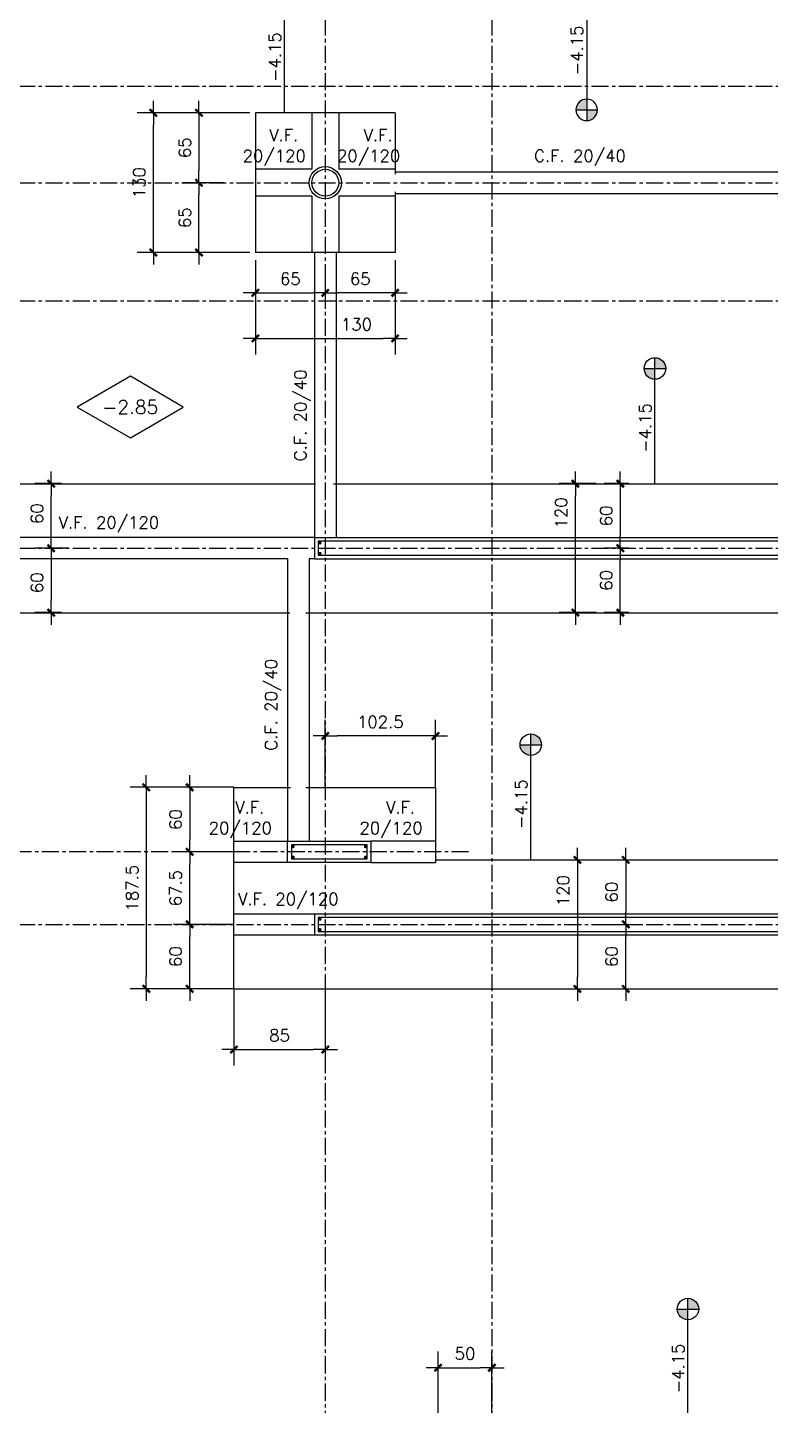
# Model space of a CAD drawing. Header units: millimetres. Extents: x -656655 to -651355, y 91699 to 96737.
# Drawn here: x -655942 to -655251, y 93650 to 94932 of the extents above; entities that cross this region are included whole.
import ezdxf
from ezdxf.enums import TextEntityAlignment as Align

# ---------------------------------------------------------------- set-up
doc = ezdxf.new("R2010")
doc.units = ezdxf.units.MM
doc.header["$LTSCALE"] = 0.5
doc.linetypes.add('CENTER', pattern=[50.8, 31.75, -6.35, 6.35, -6.35])
for name, color, linetype in [('COTAS', 2, 'Continuous'), ('EJES', 1, 'CENTER'), ('FUNDACIONES', 6, 'Continuous'), ('MALLA', 1, 'Continuous'), ('MUROS', 5, 'Continuous'), ('NIVELES', 3, 'Continuous'), ('TEXTOS1', 9, 'Continuous'), ('VIGAS', 3, 'Continuous')]:
    doc.layers.add(name, color=color, linetype=linetype)
doc.styles.add('ROMANS', font='romans')
doc.dimstyles.new('ING-50', dxfattribs={"dimscale": 5, "dimtxt": 2.25, "dimasz": 2.25, "dimexe": 3, "dimexo": 0, "dimgap": 1.5, "dimtad": 1, "dimdec": 1, "dimzin": 12, "dimdsep": 46, "dimtxsty": 'ROMANS', "dimblk1": 'TICK1', "dimblk2": 'TICK1', "dimsah": 1, "dimcen": 0.09, "dimclrd": 2, "dimclre": 1, "dimclrt": 3, "dimadec": 1, "dimazin": 3, "dimtfac": 1, "dimtdec": 1, "dimtix": 1, "dimtmove": 2, "dimatfit": 3, "dimfxl": 3, "dimtolj": 1, "dimtzin": 12, "dimarcsym": 0})

# ---------------------------------------------------------------- blocks, each defined once
blk = doc.blocks.new('NIVEL')
at = {"layer": 'NIVELES', "color": 3, "linetype": 'Continuous'}
blk.add_lwpolyline([(-48.8, 12.3), (0.5, -16.4), (49.7, 12.3), (0.5, 41)], close=True, dxfattribs=at)
at = {"layer": 'NIVELES', "color": 3, "linetype": 'Continuous', "style": 'ROMANS'}
blk.add_attdef('%%P00.00', text='', height=12.7, dxfattribs=at).set_placement((0.4, 6), align=Align.CENTER)
blk = doc.blocks.new('TICK1')
at = {"color": 2}
for points in [[(0, 0), (-1, 0)], [(0, 0), (1, 0)]]:
    blk.add_lwpolyline(points, dxfattribs=at)
at = {"color": 2, "const_width": 0.2}
blk.add_lwpolyline([(-0.3, -0.3), (0.3, 0.3)], dxfattribs=at)
blk = doc.blocks.new('*D241')
at = {"layer": 'COTAS', "color": 1, "lineweight": -2, "ltscale": 0.5}
for p, q in [((-655909.9, 94507.5), (-655934.7, 94507.5)), ((-655903.9, 94447.5), (-655934.7, 94447.5))]:
    blk.add_line(p, q, dxfattribs=at)
at = {"layer": 'COTAS', "color": 2, "lineweight": -2, "ltscale": 0.5}
blk.add_line((-655919.7, 94458.7), (-655919.7, 94496.2), dxfattribs=at)
at = {"layer": 'Defpoints', "color": 0, "ltscale": 0.5}
for p in [(-655919.7, 94507.5), (-655909.9, 94507.5), (-655903.9, 94447.5)]:
    blk.add_point(p, dxfattribs=at)
at = {"layer": 'COTAS', "color": 2, "lineweight": -2, "ltscale": 0.5, "xscale": 11.25, "yscale": 11.25, "zscale": 11.25}
for p, rotation in [((-655919.7, 94507.5), 90), ((-655919.7, 94447.5), 270)]:
    blk.add_blockref('TICK1', p, dxfattribs=dict(at, rotation=rotation))
at = {"layer": 'COTAS', "color": 3, "ltscale": 0.5, "insert": (-655932.8, 94479.6), "char_height": 11.25, "attachment_point": 5, "rotation": 90, "style": 'ROMANS'}
blk.add_mtext('\\A1;60', dxfattribs=at)
blk = doc.blocks.new('*D96')
at = {"layer": 'COTAS', "color": 1, "lineweight": -2, "ltscale": 0.5}
for p, q in [((-655734.8, 94852.5), (-655839.6, 94852.5)), ((-655734.8, 94722.5), (-655839.6, 94722.5))]:
    blk.add_line(p, q, dxfattribs=at)
at = {"layer": 'COTAS', "color": 2, "lineweight": -2, "ltscale": 0.5}
blk.add_line((-655824.6, 94733.7), (-655824.6, 94841.2), dxfattribs=at)
at = {"layer": 'Defpoints', "color": 0, "ltscale": 0.5}
for p in [(-655824.6, 94852.5), (-655734.8, 94852.5), (-655734.8, 94722.5)]:
    blk.add_point(p, dxfattribs=at)
at = {"layer": 'COTAS', "color": 2, "lineweight": -2, "ltscale": 0.5, "xscale": 11.25, "yscale": 11.25, "zscale": 11.25}
for p, rotation in [((-655824.6, 94852.5), 90), ((-655824.6, 94722.5), 270)]:
    blk.add_blockref('TICK1', p, dxfattribs=dict(at, rotation=rotation))
at = {"layer": 'COTAS', "color": 3, "ltscale": 0.5, "insert": (-655837.7, 94787.5), "char_height": 11.25, "attachment_point": 5, "rotation": 90, "style": 'ROMANS'}
blk.add_mtext('\\A1;130', dxfattribs=at)
blk = doc.blocks.new('*D97')
at = {"layer": 'COTAS', "color": 1, "lineweight": -2, "ltscale": 0.5}
for p, q in [((-655759.3, 94787.5), (-655797.2, 94787.5)), ((-655734.8, 94722.5), (-655797.2, 94722.5))]:
    blk.add_line(p, q, dxfattribs=at)
at = {"layer": 'COTAS', "color": 2, "lineweight": -2, "ltscale": 0.5}
blk.add_line((-655782.2, 94733.7), (-655782.2, 94776.2), dxfattribs=at)
at = {"layer": 'Defpoints', "color": 0, "ltscale": 0.5}
for p in [(-655782.2, 94787.5), (-655759.3, 94787.5), (-655734.8, 94722.5)]:
    blk.add_point(p, dxfattribs=at)
at = {"layer": 'COTAS', "color": 2, "lineweight": -2, "ltscale": 0.5, "xscale": 11.25, "yscale": 11.25, "zscale": 11.25}
for p, rotation in [((-655782.2, 94787.5), 90), ((-655782.2, 94722.5), 270)]:
    blk.add_blockref('TICK1', p, dxfattribs=dict(at, rotation=rotation))
at = {"layer": 'COTAS', "color": 3, "ltscale": 0.5, "insert": (-655795.3, 94755), "char_height": 11.25, "attachment_point": 5, "rotation": 90, "style": 'ROMANS'}
blk.add_mtext('\\A1;65', dxfattribs=at)
blk = doc.blocks.new('*D98')
at = {"layer": 'COTAS', "color": 1, "lineweight": -2, "ltscale": 0.5}
for p, q in [((-655734.8, 94852.5), (-655797.2, 94852.5)), ((-655759.3, 94787.5), (-655797.2, 94787.5))]:
    blk.add_line(p, q, dxfattribs=at)
at = {"layer": 'COTAS', "color": 2, "lineweight": -2, "ltscale": 0.5}
blk.add_line((-655782.2, 94841.2), (-655782.2, 94798.7), dxfattribs=at)
at = {"layer": 'Defpoints', "color": 0, "ltscale": 0.5}
for p in [(-655734.8, 94852.5), (-655782.2, 94787.5), (-655759.3, 94787.5)]:
    blk.add_point(p, dxfattribs=at)
at = {"layer": 'COTAS', "color": 2, "lineweight": -2, "ltscale": 0.5, "xscale": 11.25, "yscale": 11.25, "zscale": 11.25}
for p, rotation in [((-655782.2, 94852.5), 90), ((-655782.2, 94787.5), 270)]:
    blk.add_blockref('TICK1', p, dxfattribs=dict(at, rotation=rotation))
at = {"layer": 'COTAS', "color": 3, "ltscale": 0.5, "insert": (-655795.3, 94820), "char_height": 11.25, "attachment_point": 5, "rotation": 90, "style": 'ROMANS'}
blk.add_mtext('\\A1;65', dxfattribs=at)
blk = doc.blocks.new('*D99')
at = {"layer": 'COTAS', "color": 1, "lineweight": -2, "ltscale": 0.5}
for p, q in [((-655729.7, 94715.3), (-655729.7, 94627.6)), ((-655599.7, 94715.3), (-655599.7, 94627.6))]:
    blk.add_line(p, q, dxfattribs=at)
at = {"layer": 'COTAS', "color": 2, "lineweight": -2, "ltscale": 0.5}
blk.add_line((-655718.5, 94642.6), (-655611, 94642.6), dxfattribs=at)
at = {"layer": 'Defpoints', "color": 0, "ltscale": 0.5}
for p in [(-655729.7, 94715.3), (-655599.7, 94715.3), (-655599.7, 94642.6)]:
    blk.add_point(p, dxfattribs=at)
at = {"layer": 'COTAS', "color": 2, "lineweight": -2, "ltscale": 0.5, "xscale": 11.25, "yscale": 11.25, "zscale": 11.25, "rotation": 180}
blk.add_blockref('TICK1', (-655729.7, 94642.6), dxfattribs=at)
at = {"layer": 'COTAS', "color": 2, "lineweight": -2, "ltscale": 0.5, "xscale": 11.25, "yscale": 11.25, "zscale": 11.25}
blk.add_blockref('TICK1', (-655599.7, 94642.6), dxfattribs=at)
at = {"layer": 'COTAS', "color": 3, "ltscale": 0.5, "insert": (-655635.7, 94655.7), "char_height": 11.25, "attachment_point": 5, "style": 'ROMANS'}
blk.add_mtext('\\A1;130', dxfattribs=at)
blk = doc.blocks.new('*D100')
at = {"layer": 'COTAS', "color": 1, "lineweight": -2, "ltscale": 0.5}
for p, q in [((-655729.7, 94715.3), (-655729.7, 94670)), ((-655664.7, 94707.8), (-655664.7, 94670))]:
    blk.add_line(p, q, dxfattribs=at)
at = {"layer": 'COTAS', "color": 2, "lineweight": -2, "ltscale": 0.5}
blk.add_line((-655718.5, 94685), (-655676, 94685), dxfattribs=at)
at = {"layer": 'Defpoints', "color": 0, "ltscale": 0.5}
for p in [(-655729.7, 94715.3), (-655664.7, 94707.8), (-655664.7, 94685)]:
    blk.add_point(p, dxfattribs=at)
at = {"layer": 'COTAS', "color": 2, "lineweight": -2, "ltscale": 0.5, "xscale": 11.25, "yscale": 11.25, "zscale": 11.25, "rotation": 180}
blk.add_blockref('TICK1', (-655729.7, 94685), dxfattribs=at)
at = {"layer": 'COTAS', "color": 2, "lineweight": -2, "ltscale": 0.5, "xscale": 11.25, "yscale": 11.25, "zscale": 11.25}
blk.add_blockref('TICK1', (-655664.7, 94685), dxfattribs=at)
at = {"layer": 'COTAS', "color": 3, "ltscale": 0.5, "insert": (-655697.2, 94698.1), "char_height": 11.25, "attachment_point": 5, "style": 'ROMANS'}
blk.add_mtext('\\A1;65', dxfattribs=at)
blk = doc.blocks.new('*D101')
at = {"layer": 'COTAS', "color": 1, "lineweight": -2, "ltscale": 0.5}
for p, q in [((-655664.7, 94707.8), (-655664.7, 94670)), ((-655599.7, 94715.3), (-655599.7, 94670))]:
    blk.add_line(p, q, dxfattribs=at)
at = {"layer": 'COTAS', "color": 2, "lineweight": -2, "ltscale": 0.5}
blk.add_line((-655611, 94685), (-655653.5, 94685), dxfattribs=at)
at = {"layer": 'Defpoints', "color": 0, "ltscale": 0.5}
for p in [(-655664.7, 94707.8), (-655599.7, 94715.3), (-655664.7, 94685)]:
    blk.add_point(p, dxfattribs=at)
at = {"layer": 'COTAS', "color": 2, "lineweight": -2, "ltscale": 0.5, "xscale": 11.25, "yscale": 11.25, "zscale": 11.25, "rotation": 180}
blk.add_blockref('TICK1', (-655664.7, 94685), dxfattribs=at)
at = {"layer": 'COTAS', "color": 2, "lineweight": -2, "ltscale": 0.5, "xscale": 11.25, "yscale": 11.25, "zscale": 11.25}
blk.add_blockref('TICK1', (-655599.7, 94685), dxfattribs=at)
at = {"layer": 'COTAS', "color": 3, "ltscale": 0.5, "insert": (-655632.2, 94698.1), "char_height": 11.25, "attachment_point": 5, "style": 'ROMANS'}
blk.add_mtext('\\A1;65', dxfattribs=at)
blk = doc.blocks.new('*D248')
at = {"layer": 'COTAS', "color": 1, "lineweight": -2, "ltscale": 0.5}
for p, q in [((-655559.7, 93632.5), (-655559.7, 93700)), ((-655509.7, 93632.5), (-655509.7, 93700))]:
    blk.add_line(p, q, dxfattribs=at)
at = {"layer": 'COTAS', "color": 2, "lineweight": -2, "ltscale": 0.5}
blk.add_line((-655548.5, 93685), (-655521, 93685), dxfattribs=at)
at = {"layer": 'Defpoints', "color": 0, "ltscale": 0.5}
for p in [(-655509.7, 93685), (-655559.7, 93632.5), (-655509.7, 93632.5)]:
    blk.add_point(p, dxfattribs=at)
at = {"layer": 'COTAS', "color": 2, "lineweight": -2, "ltscale": 0.5, "xscale": 11.25, "yscale": 11.25, "zscale": 11.25, "rotation": 180}
blk.add_blockref('TICK1', (-655559.7, 93685), dxfattribs=at)
at = {"layer": 'COTAS', "color": 2, "lineweight": -2, "ltscale": 0.5, "xscale": 11.25, "yscale": 11.25, "zscale": 11.25}
blk.add_blockref('TICK1', (-655509.7, 93685), dxfattribs=at)
at = {"layer": 'COTAS', "color": 3, "ltscale": 0.5, "insert": (-655534.7, 93698.2), "char_height": 11.25, "attachment_point": 5, "style": 'ROMANS'}
blk.add_mtext('\\A1;50', dxfattribs=at)
blk = doc.blocks.new('*D259')
at = {"layer": 'COTAS', "color": 1, "lineweight": -2, "ltscale": 0.5}
for p, q in [((-655749.7, 94225), (-655805.8, 94225)), ((-655749.7, 94165), (-655805.8, 94165))]:
    blk.add_line(p, q, dxfattribs=at)
at = {"layer": 'COTAS', "color": 2, "lineweight": -2, "ltscale": 0.5}
blk.add_line((-655790.8, 94213.7), (-655790.8, 94176.2), dxfattribs=at)
at = {"layer": 'Defpoints', "color": 0, "ltscale": 0.5}
for p in [(-655749.7, 94225), (-655790.8, 94165), (-655749.7, 94165)]:
    blk.add_point(p, dxfattribs=at)
at = {"layer": 'COTAS', "color": 2, "lineweight": -2, "ltscale": 0.5, "xscale": 11.25, "yscale": 11.25, "zscale": 11.25}
for p, rotation in [((-655790.8, 94225), 90), ((-655790.8, 94165), 270)]:
    blk.add_blockref('TICK1', p, dxfattribs=dict(at, rotation=rotation))
at = {"layer": 'COTAS', "color": 3, "ltscale": 0.5, "insert": (-655803.9, 94195), "char_height": 11.25, "attachment_point": 5, "rotation": 90, "style": 'ROMANS'}
blk.add_mtext('\\A1;60', dxfattribs=at)
blk = doc.blocks.new('*D260')
at = {"layer": 'COTAS', "color": 1, "lineweight": -2, "ltscale": 0.5}
for p, q in [((-655749.7, 94097.5), (-655805.8, 94097.5)), ((-655749.7, 94037.5), (-655805.8, 94037.5))]:
    blk.add_line(p, q, dxfattribs=at)
at = {"layer": 'COTAS', "color": 2, "lineweight": -2, "ltscale": 0.5}
blk.add_line((-655790.8, 94048.7), (-655790.8, 94086.2), dxfattribs=at)
at = {"layer": 'Defpoints', "color": 0, "ltscale": 0.5}
for p in [(-655790.8, 94097.5), (-655749.7, 94097.5), (-655749.7, 94037.5)]:
    blk.add_point(p, dxfattribs=at)
at = {"layer": 'COTAS', "color": 2, "lineweight": -2, "ltscale": 0.5, "xscale": 11.25, "yscale": 11.25, "zscale": 11.25}
for p, rotation in [((-655790.8, 94097.5), 90), ((-655790.8, 94037.5), 270)]:
    blk.add_blockref('TICK1', p, dxfattribs=dict(at, rotation=rotation))
at = {"layer": 'COTAS', "color": 3, "ltscale": 0.5, "insert": (-655803.9, 94067.5), "char_height": 11.25, "attachment_point": 5, "rotation": 90, "style": 'ROMANS'}
blk.add_mtext('\\A1;60', dxfattribs=at)
blk = doc.blocks.new('*D140')
at = {"layer": 'COTAS', "color": 1, "lineweight": -2, "ltscale": 0.5}
for p, q in [((-655749.7, 94225), (-655846.2, 94225)), ((-655749.7, 94037.5), (-655846.2, 94037.5))]:
    blk.add_line(p, q, dxfattribs=at)
at = {"layer": 'COTAS', "color": 2, "lineweight": -2, "ltscale": 0.5}
blk.add_line((-655831.2, 94213.7), (-655831.2, 94048.7), dxfattribs=at)
at = {"layer": 'Defpoints', "color": 0, "ltscale": 0.5}
for p in [(-655749.7, 94225), (-655831.2, 94037.5), (-655749.7, 94037.5)]:
    blk.add_point(p, dxfattribs=at)
at = {"layer": 'COTAS', "color": 2, "lineweight": -2, "ltscale": 0.5, "xscale": 11.25, "yscale": 11.25, "zscale": 11.25}
for p, rotation in [((-655831.2, 94225), 90), ((-655831.2, 94037.5), 270)]:
    blk.add_blockref('TICK1', p, dxfattribs=dict(at, rotation=rotation))
at = {"layer": 'COTAS', "color": 3, "ltscale": 0.5, "insert": (-655844.3, 94131.2), "char_height": 11.25, "attachment_point": 5, "rotation": 90, "style": 'ROMANS'}
blk.add_mtext('\\A1;187.5', dxfattribs=at)
blk = doc.blocks.new('*D141')
at = {"layer": 'COTAS', "color": 1, "lineweight": -2, "ltscale": 0.5}
for p, q in [((-655749.7, 94165), (-655805.8, 94165)), ((-655749.7, 94097.5), (-655805.8, 94097.5))]:
    blk.add_line(p, q, dxfattribs=at)
at = {"layer": 'COTAS', "color": 2, "lineweight": -2, "ltscale": 0.5}
blk.add_line((-655790.8, 94108.7), (-655790.8, 94153.7), dxfattribs=at)
at = {"layer": 'Defpoints', "color": 0, "ltscale": 0.5}
for p in [(-655790.8, 94165), (-655749.7, 94165), (-655749.7, 94097.5)]:
    blk.add_point(p, dxfattribs=at)
at = {"layer": 'COTAS', "color": 2, "lineweight": -2, "ltscale": 0.5, "xscale": 11.25, "yscale": 11.25, "zscale": 11.25}
for p, rotation in [((-655790.8, 94165), 90), ((-655790.8, 94097.5), 270)]:
    blk.add_blockref('TICK1', p, dxfattribs=dict(at, rotation=rotation))
at = {"layer": 'COTAS', "color": 3, "ltscale": 0.5, "insert": (-655803.9, 94131.2), "char_height": 11.25, "attachment_point": 5, "rotation": 90, "style": 'ROMANS'}
blk.add_mtext('\\A1;67.5', dxfattribs=at)
blk = doc.blocks.new('*D261')
at = {"layer": 'COTAS', "color": 1, "lineweight": -2, "ltscale": 0.5}
for p, q in [((-655664.7, 94225), (-655664.7, 94287.8)), ((-655562.2, 94225), (-655562.2, 94287.8))]:
    blk.add_line(p, q, dxfattribs=at)
at = {"layer": 'COTAS', "color": 2, "lineweight": -2, "ltscale": 0.5}
blk.add_line((-655573.5, 94272.8), (-655653.5, 94272.8), dxfattribs=at)
at = {"layer": 'Defpoints', "color": 0, "ltscale": 0.5}
for p in [(-655664.7, 94272.8), (-655664.7, 94225), (-655562.2, 94225)]:
    blk.add_point(p, dxfattribs=at)
at = {"layer": 'COTAS', "color": 2, "lineweight": -2, "ltscale": 0.5, "xscale": 11.25, "yscale": 11.25, "zscale": 11.25, "rotation": 180}
blk.add_blockref('TICK1', (-655664.7, 94272.8), dxfattribs=at)
at = {"layer": 'COTAS', "color": 2, "lineweight": -2, "ltscale": 0.5, "xscale": 11.25, "yscale": 11.25, "zscale": 11.25}
blk.add_blockref('TICK1', (-655562.2, 94272.8), dxfattribs=at)
at = {"layer": 'COTAS', "color": 3, "ltscale": 0.5, "insert": (-655613.5, 94285.9), "char_height": 11.25, "attachment_point": 5, "style": 'ROMANS'}
blk.add_mtext('\\A1;102.5', dxfattribs=at)
blk = doc.blocks.new('*D262')
at = {"layer": 'COTAS', "color": 1, "lineweight": -2, "ltscale": 0.5}
for p, q in [((-655749.7, 94037.5), (-655749.7, 93966.1)), ((-655664.7, 94037.5), (-655664.7, 93966.1))]:
    blk.add_line(p, q, dxfattribs=at)
at = {"layer": 'COTAS', "color": 2, "lineweight": -2, "ltscale": 0.5}
blk.add_line((-655738.5, 93981.1), (-655676, 93981.1), dxfattribs=at)
at = {"layer": 'Defpoints', "color": 0, "ltscale": 0.5}
for p in [(-655749.7, 94037.5), (-655664.7, 94037.5), (-655664.7, 93981.1)]:
    blk.add_point(p, dxfattribs=at)
at = {"layer": 'COTAS', "color": 2, "lineweight": -2, "ltscale": 0.5, "xscale": 11.25, "yscale": 11.25, "zscale": 11.25, "rotation": 180}
blk.add_blockref('TICK1', (-655749.7, 93981.1), dxfattribs=at)
at = {"layer": 'COTAS', "color": 2, "lineweight": -2, "ltscale": 0.5, "xscale": 11.25, "yscale": 11.25, "zscale": 11.25}
blk.add_blockref('TICK1', (-655664.7, 93981.1), dxfattribs=at)
at = {"layer": 'COTAS', "color": 3, "ltscale": 0.5, "insert": (-655707.2, 93994.2), "char_height": 11.25, "attachment_point": 5, "style": 'ROMANS'}
blk.add_mtext('\\A1;85', dxfattribs=at)
blk = doc.blocks.new('*D179')
at = {"layer": 'COTAS', "color": 1, "lineweight": -2, "ltscale": 0.5}
for p, q in [((-655405.4, 94097.5), (-655370.2, 94097.5)), ((-655405.4, 94037.5), (-655370.2, 94037.5))]:
    blk.add_line(p, q, dxfattribs=at)
at = {"layer": 'COTAS', "color": 2, "lineweight": -2, "ltscale": 0.5}
blk.add_line((-655385.2, 94048.7), (-655385.2, 94086.2), dxfattribs=at)
at = {"layer": 'Defpoints', "color": 0, "ltscale": 0.5}
for p in [(-655405.4, 94097.5), (-655385.2, 94097.5), (-655405.4, 94037.5)]:
    blk.add_point(p, dxfattribs=at)
at = {"layer": 'COTAS', "color": 2, "lineweight": -2, "ltscale": 0.5, "xscale": 11.25, "yscale": 11.25, "zscale": 11.25}
for p, rotation in [((-655385.2, 94097.5), 90), ((-655385.2, 94037.5), 270)]:
    blk.add_blockref('TICK1', p, dxfattribs=dict(at, rotation=rotation))
at = {"layer": 'COTAS', "color": 3, "ltscale": 0.5, "insert": (-655398.4, 94067.5), "char_height": 11.25, "attachment_point": 5, "rotation": 90, "style": 'ROMANS'}
blk.add_mtext('\\A1;60', dxfattribs=at)
blk = doc.blocks.new('*D180')
at = {"layer": 'COTAS', "color": 1, "lineweight": -2, "ltscale": 0.5}
for p, q in [((-655405.4, 94157.5), (-655370.2, 94157.5)), ((-655405.4, 94097.5), (-655370.2, 94097.5))]:
    blk.add_line(p, q, dxfattribs=at)
at = {"layer": 'COTAS', "color": 2, "lineweight": -2, "ltscale": 0.5}
blk.add_line((-655385.2, 94146.2), (-655385.2, 94108.7), dxfattribs=at)
at = {"layer": 'Defpoints', "color": 0, "ltscale": 0.5}
for p in [(-655405.4, 94157.5), (-655405.4, 94097.5), (-655385.2, 94097.5)]:
    blk.add_point(p, dxfattribs=at)
at = {"layer": 'COTAS', "color": 2, "lineweight": -2, "ltscale": 0.5, "xscale": 11.25, "yscale": 11.25, "zscale": 11.25}
for p, rotation in [((-655385.2, 94157.5), 90), ((-655385.2, 94097.5), 270)]:
    blk.add_blockref('TICK1', p, dxfattribs=dict(at, rotation=rotation))
at = {"layer": 'COTAS', "color": 3, "ltscale": 0.5, "insert": (-655398.4, 94127.5), "char_height": 11.25, "attachment_point": 5, "rotation": 90, "style": 'ROMANS'}
blk.add_mtext('\\A1;60', dxfattribs=at)
blk = doc.blocks.new('*D181')
at = {"layer": 'COTAS', "color": 1, "lineweight": -2, "ltscale": 0.5}
for p, q in [((-655448.7, 94157.5), (-655415.2, 94157.5)), ((-655446.4, 94037.5), (-655415.2, 94037.5))]:
    blk.add_line(p, q, dxfattribs=at)
at = {"layer": 'COTAS', "color": 2, "lineweight": -2, "ltscale": 0.5}
blk.add_line((-655430.2, 94146.2), (-655430.2, 94048.7), dxfattribs=at)
at = {"layer": 'Defpoints', "color": 0, "ltscale": 0.5}
for p in [(-655448.7, 94157.5), (-655446.4, 94037.5), (-655430.2, 94037.5)]:
    blk.add_point(p, dxfattribs=at)
at = {"layer": 'COTAS', "color": 2, "lineweight": -2, "ltscale": 0.5, "xscale": 11.25, "yscale": 11.25, "zscale": 11.25}
for p, rotation in [((-655430.2, 94157.5), 90), ((-655430.2, 94037.5), 270)]:
    blk.add_blockref('TICK1', p, dxfattribs=dict(at, rotation=rotation))
at = {"layer": 'COTAS', "color": 3, "ltscale": 0.5, "insert": (-655443.4, 94128.8), "char_height": 11.25, "attachment_point": 5, "rotation": 90, "style": 'ROMANS'}
blk.add_mtext('\\A1;120', dxfattribs=at)
blk = doc.blocks.new('*D184')
at = {"layer": 'COTAS', "color": 1, "lineweight": -2, "ltscale": 0.5}
for p, q in [((-655412.7, 94507.5), (-655447.1, 94507.5)), ((-655412.7, 94387.5), (-655447.1, 94387.5))]:
    blk.add_line(p, q, dxfattribs=at)
at = {"layer": 'COTAS', "color": 2, "lineweight": -2, "ltscale": 0.5}
blk.add_line((-655432.1, 94398.7), (-655432.1, 94496.2), dxfattribs=at)
at = {"layer": 'Defpoints', "color": 0, "ltscale": 0.5}
for p in [(-655432.1, 94507.5), (-655412.7, 94507.5), (-655412.7, 94387.5)]:
    blk.add_point(p, dxfattribs=at)
at = {"layer": 'COTAS', "color": 2, "lineweight": -2, "ltscale": 0.5, "xscale": 11.25, "yscale": 11.25, "zscale": 11.25}
for p, rotation in [((-655432.1, 94507.5), 90), ((-655432.1, 94387.5), 270)]:
    blk.add_blockref('TICK1', p, dxfattribs=dict(at, rotation=rotation))
at = {"layer": 'COTAS', "color": 3, "ltscale": 0.5, "insert": (-655445.3, 94480.3), "char_height": 11.25, "attachment_point": 5, "rotation": 90, "style": 'ROMANS'}
blk.add_mtext('\\A1;120', dxfattribs=at)
blk = doc.blocks.new('*D185')
at = {"layer": 'COTAS', "color": 1, "lineweight": -2, "ltscale": 0.5}
for p, q in [((-655382.4, 94447.5), (-655405.3, 94447.5)), ((-655382.4, 94387.5), (-655405.3, 94387.5))]:
    blk.add_line(p, q, dxfattribs=at)
at = {"layer": 'COTAS', "color": 2, "lineweight": -2, "ltscale": 0.5}
blk.add_line((-655390.3, 94398.7), (-655390.3, 94436.2), dxfattribs=at)
at = {"layer": 'Defpoints', "color": 0, "ltscale": 0.5}
for p in [(-655390.3, 94447.5), (-655382.4, 94447.5), (-655382.4, 94387.5)]:
    blk.add_point(p, dxfattribs=at)
at = {"layer": 'COTAS', "color": 2, "lineweight": -2, "ltscale": 0.5, "xscale": 11.25, "yscale": 11.25, "zscale": 11.25}
for p, rotation in [((-655390.3, 94447.5), 90), ((-655390.3, 94387.5), 270)]:
    blk.add_blockref('TICK1', p, dxfattribs=dict(at, rotation=rotation))
at = {"layer": 'COTAS', "color": 3, "ltscale": 0.5, "insert": (-655403.4, 94417.5), "char_height": 11.25, "attachment_point": 5, "rotation": 90, "style": 'ROMANS'}
blk.add_mtext('\\A1;60', dxfattribs=at)
blk = doc.blocks.new('*D186')
at = {"layer": 'COTAS', "color": 1, "lineweight": -2, "ltscale": 0.5}
for p, q in [((-655382.4, 94507.5), (-655405.3, 94507.5)), ((-655382.4, 94447.5), (-655405.3, 94447.5))]:
    blk.add_line(p, q, dxfattribs=at)
at = {"layer": 'COTAS', "color": 2, "lineweight": -2, "ltscale": 0.5}
blk.add_line((-655390.3, 94496.2), (-655390.3, 94458.7), dxfattribs=at)
at = {"layer": 'Defpoints', "color": 0, "ltscale": 0.5}
for p in [(-655382.4, 94507.5), (-655390.3, 94447.5), (-655382.4, 94447.5)]:
    blk.add_point(p, dxfattribs=at)
at = {"layer": 'COTAS', "color": 2, "lineweight": -2, "ltscale": 0.5, "xscale": 11.25, "yscale": 11.25, "zscale": 11.25}
for p, rotation in [((-655390.3, 94507.5), 90), ((-655390.3, 94447.5), 270)]:
    blk.add_blockref('TICK1', p, dxfattribs=dict(at, rotation=rotation))
at = {"layer": 'COTAS', "color": 3, "ltscale": 0.5, "insert": (-655403.4, 94477.5), "char_height": 11.25, "attachment_point": 5, "rotation": 90, "style": 'ROMANS'}
blk.add_mtext('\\A1;60', dxfattribs=at)
blk = doc.blocks.new('*D200')
at = {"layer": 'COTAS', "color": 1, "lineweight": -2, "ltscale": 0.5}
for p, q in [((-655903.9, 94447.5), (-655934.7, 94447.5)), ((-655909.9, 94387.5), (-655934.7, 94387.5))]:
    blk.add_line(p, q, dxfattribs=at)
at = {"layer": 'COTAS', "color": 2, "lineweight": -2, "ltscale": 0.5}
blk.add_line((-655919.7, 94436.2), (-655919.7, 94398.7), dxfattribs=at)
at = {"layer": 'Defpoints', "color": 0, "ltscale": 0.5}
for p in [(-655903.9, 94447.5), (-655919.7, 94387.5), (-655909.9, 94387.5)]:
    blk.add_point(p, dxfattribs=at)
at = {"layer": 'COTAS', "color": 2, "lineweight": -2, "ltscale": 0.5, "xscale": 11.25, "yscale": 11.25, "zscale": 11.25}
for p, rotation in [((-655919.7, 94447.5), 90), ((-655919.7, 94387.5), 270)]:
    blk.add_blockref('TICK1', p, dxfattribs=dict(at, rotation=rotation))
at = {"layer": 'COTAS', "color": 3, "ltscale": 0.5, "insert": (-655932.8, 94415.3), "char_height": 11.25, "attachment_point": 5, "rotation": 90, "style": 'ROMANS'}
blk.add_mtext('\\A1;60', dxfattribs=at)
blk = doc.blocks.new('nivel-f')
at = {"linetype": 'Continuous'}
h = blk.add_hatch(color=1, dxfattribs=at)
h.paths.add_polyline_path([(90.5, 0), (90.5, 10, 0.414214), (80.5, 0)])
h.paths.add_polyline_path([(90.5, -10, 0.414214), (100.5, 0), (90.5, 0)])
at = {"color": 3}
for p, q in [((-16.7, 0), (100.5, 0)), ((90.5, 10), (90.5, -10))]:
    blk.add_line(p, q, dxfattribs=at)
blk.add_circle((90.5, 0), 10, dxfattribs=at)
at = {"color": 3, "style": 'ROMANS'}
blk.add_attdef('NIVEL', text='', height=11.2, dxfattribs=at).set_placement((35.2, 3.4), align=Align.CENTER)

msp = doc.modelspace()

# ---------------------------------------------------------------- linework, layer by layer
at = {"layer": 'EJES'}
for p, q in [((-655664.71467612, 96667.4598492), (-655664.71467612, 93007.45227206)), ((-655509.71467612, 96667.4598492), (-655509.71467612, 93007.45227206)), ((-656585.41238582, 94877.4522604), (-653147.2146825, 94877.4522604)), ((-656585.41238582, 94787.45227212), (-655207.99208106, 94787.45227212)), ((-656585.41238582, 94677.45226695), (-653147.2146825, 94677.45226695)), ((-656585.41238582, 94447.45229704), (-653147.2146825, 94447.45229704)), ((-655531.38654958, 94164.95227213), (-656585.41238582, 94164.95227213)), ((-656585.41238582, 94097.45227212), (-653147.2146825, 94097.45227212))]:
    msp.add_line(p, q, dxfattribs=at)
at = {"layer": 'FUNDACIONES', "ltscale": 0.15}
for p, q in [((-655729.71467612, 94852.45227212), (-655729.71467612, 94722.45227212)), ((-655599.71467612, 94852.45227212), (-655729.71467612, 94852.45227212)), ((-655599.71467612, 94852.45227212), (-655599.71467612, 94795.30878896)), ((-655599.71467612, 94778.94673525), (-655599.71467612, 94722.45227212)), ((-655599.71467612, 94722.45227212), (-655729.71467612, 94722.45227212)), ((-656059.71467612, 94507.45229704), (-655673.78556426, 94507.45229704)), ((-655657.02838306, 94507.45229704), (-655234.71469271, 94507.45229704)), ((-656059.71467612, 94387.45229704), (-655697.65582893, 94387.45229704)), ((-655682.82367587, 94387.45229704), (-655234.71469271, 94387.45229704)), ((-655749.71467418, 94224.95227213), (-655697.19236361, 94224.95227213)), ((-655749.71467418, 94037.45227212), (-655749.71467418, 94224.95227213)), ((-655682.67219104, 94224.95227213), (-655562.21467428, 94224.95227213)), ((-655562.21467428, 94224.95227213), (-655562.21467428, 94157.45227212)), ((-655562.21467428, 94157.45227212), (-655234.71469271, 94157.45227212)), ((-655749.71467418, 94037.45227212), (-654749.71467612, 94037.45227212))]:
    msp.add_line(p, q, dxfattribs=at)
at = {"layer": 'MALLA', "ltscale": 0.5}
for p, q in [((-655671.21467428, 94453.95227212), (-655671.21467428, 94440.95230482)), ((-655155.71469318, 94453.95226655), (-655671.21467428, 94453.95227212)), ((-655671.21467428, 94440.95230482), (-655155.71469318, 94440.95229925)), ((-655696.21467418, 94171.45227213), (-655696.21467418, 94158.45227213)), ((-655625.71467428, 94171.45227213), (-655696.21467418, 94171.45227213)), ((-655625.71467428, 94158.45227213), (-655625.71467428, 94171.45227213)), ((-655696.21467418, 94158.45227213), (-655625.71467428, 94158.45227213)), ((-653893.21468175, 94103.95227188), (-655671.21467427, 94103.95227188)), ((-655671.21467427, 94103.95227188), (-655671.21467427, 94090.9522799)), ((-655671.21467427, 94090.9522799), (-653893.21468176, 94090.9522799))]:
    msp.add_line(p, q, dxfattribs=at)
at = {"layer": 'MALLA', "ltscale": 0.5, "const_width": 1.5}
for points in [[(-655670.37368402, 94452.36128186, 1), (-655668.87368402, 94452.36128186, 1)], [(-655670.37368402, 94442.54329508, 1), (-655668.87368402, 94442.54329508, 1)], [(-655695.37368393, 94169.86128187, 1), (-655693.87368393, 94169.86128187, 1)], [(-655628.05566454, 94169.86128187, 1), (-655626.55566454, 94169.86128187, 1)], [(-655695.37368393, 94160.04326239, 1), (-655693.87368393, 94160.04326239, 1)], [(-655628.05566454, 94160.04326239, 1), (-655626.55566454, 94160.04326239, 1)], [(-655670.37368402, 94102.361275, 1), (-655668.87368402, 94102.361275, 1)], [(-655670.37368402, 94092.56871047, 1), (-655668.87368402, 94092.56871047, 1)]]:
    msp.add_lwpolyline(points, format="xyb", close=True, dxfattribs=at)
at = {"layer": 'MALLA', "ltscale": 0.5}
msp.add_circle((-655664.71467612, 94787.45227212), 12.5, dxfattribs=at)
at = {"layer": 'MUROS'}
for p, q in [((-655674.71467612, 94457.45233628), (-655199.71467612, 94457.45233562)), ((-655674.71467428, 94457.45233628), (-655674.71467428, 94437.45230482)), ((-655674.71467427, 94107.452273), (-654339.7147127, 94107.45227354)), ((-655674.71467427, 94107.452273), (-655674.71467427, 94087.4522799)), ((-654699.71467612, 94087.4522799), (-655674.71467427, 94087.4522799))]:
    msp.add_line(p, q, dxfattribs=at)
at = {"layer": 'MUROS', "ltscale": 0.15}
msp.add_line((-655674.71467428, 94437.45230482), (-655199.71470819, 94437.45230384), dxfattribs=at)
at = {"layer": 'MUROS'}
msp.add_lwpolyline([(-655699.71467418, 94174.95227213), (-655622.21467428, 94174.95227213), (-655622.21467428, 94154.95227213), (-655699.71467418, 94154.95227213)], close=True, dxfattribs=at)
at = {"layer": 'MUROS', "ltscale": 0.5}
msp.add_circle((-655664.71467612, 94787.45227212), 15, dxfattribs=at)
at = {"layer": 'VIGAS', "ltscale": 0.5}
for p, q in [((-655677.21467612, 94852.45227212), (-655677.21467612, 94799.95227212)), ((-655652.21467612, 94852.45227212), (-655652.21467612, 94799.95227212)), ((-655677.21467612, 94799.95227212), (-655729.71467612, 94799.95227212)), ((-655599.71467612, 94799.95227212), (-655652.21467612, 94799.95227212)), ((-655599.71467612, 94797.45227212), (-655199.71467612, 94797.45227212)), ((-655677.21467612, 94774.95227212), (-655729.71467612, 94774.95227212)), ((-655677.21467612, 94774.95227212), (-655677.21467612, 94722.45227212)), ((-655652.21467612, 94774.95227212), (-655652.21467612, 94722.45227212)), ((-655599.71467612, 94774.95227212), (-655652.21467612, 94774.95227212)), ((-655599.71467612, 94777.45227212), (-655199.71470831, 94777.45227212)), ((-655674.71467612, 94722.45227212), (-655674.71467612, 94457.45233628)), ((-655654.71467612, 94722.45227212), (-655654.71467612, 94457.45233625)), ((-655674.71467612, 94457.45233628), (-656059.71467612, 94457.45233575)), ((-655699.71467419, 94437.45230477), (-656059.71467612, 94437.45230403)), ((-655699.71467418, 94437.45220797), (-655699.71467418, 94174.95227213)), ((-655674.71467796, 94437.45230482), (-655679.71467419, 94437.45230481)), ((-655679.71467418, 94437.45220797), (-655679.71467418, 94174.9522721)), ((-655749.71467418, 94174.95227213), (-655699.71467418, 94174.95227213)), ((-655562.21467428, 94174.95227213), (-655622.21467428, 94174.95227213)), ((-655562.21467428, 94174.95227213), (-655562.21467428, 94154.95227213)), ((-655699.71467418, 94154.95227213), (-655749.71467418, 94154.95227213)), ((-655622.21467428, 94154.95227213), (-655562.21467428, 94154.95227213)), ((-655749.71467419, 94107.452273), (-655674.71467428, 94107.452273)), ((-655674.71467427, 94087.4522799), (-655749.71467418, 94087.4522799))]:
    msp.add_line(p, q, dxfattribs=at)

# ---------------------------------------------------------------- block references
at = {"ltscale": 0.5, "rotation": 90}
for p in [(-655702.5596683, 94869.15606492), (-655358.12345173, 94524.15608983), (-655473.60035149, 94174.15606492), (-655327.41667065, 93649.15606877)]:
    msp.add_blockref('nivel-f', p, dxfattribs=at).add_auto_attribs({'NIVEL': '-4.15'})
at = {"ltscale": 0.5}
ref = msp.add_blockref('nivel-f', (-655421.56977526, 94945.74847933), dxfattribs=dict(at, xscale=-1, rotation=90))
ref.add_attrib('NIVEL', '-4.15', dxfattribs={"color": 3, "height": 11.25, "rotation": 90, "style": 'ROMANS'}).set_placement((-655425.01169768, 94910.53426471), align=Align.CENTER)
at = {"layer": 'VIGAS', "ltscale": 0.5}
msp.add_blockref('NIVEL', (-655846.50914124, 94566.42051491), dxfattribs=at).add_auto_attribs({'%%P00.00': '-2.85'})

# ---------------------------------------------------------------- texts
at = {"layer": 'TEXTOS1', "style": 'ROMANS'}
for s, p in [('V.F.', (-655716.83422954, 94826.13152383)), ('V.F.', (-655629.07414234, 94826.13152383)), ('20/120', (-655741.56128693, 94806.84196039)), ('20/120', (-655653.80119974, 94806.84196039)), ('C.F. 20/40', (-655470.4825264, 94806.84196039)), ('V.F. 20/120', (-655912.72103042, 94465.74202698)), ('V.F.', (-655748.40267364, 94200.7537424)), ('V.F.', (-655608.21313622, 94200.7537424)), ('20/120', (-655773.12973103, 94181.46417897)), ('20/120', (-655632.94019362, 94181.46417897)), ('V.F. 20/120', (-655745.83380769, 94115.44019402))]:
    msp.add_text(s, height=11.25, dxfattribs=at).set_placement(p)
for p in [(-655682.18858711, 94528.37023861), (-655709.48675536, 94259.07740015)]:
    msp.add_text('C.F. 20/40', height=11.25, rotation=90, dxfattribs=at).set_placement(p)

# ---------------------------------------------------------------- dimensions: what is measured, and where the dimension line sits
at = {"layer": 'COTAS', "ltscale": 0.5}
for base, p1, p2, angle, picture, middle in [((-655824.57812003, 94852.45227212), (-655734.77346192, 94722.45227212), (-655734.77346192, 94852.45227212), 90, '*D96', (-655837.70312003, 94787.45227212)), ((-655782.16872802, 94787.45227212), (-655734.77346192, 94852.45227213), (-655759.33288477, 94787.45227212), 270, '*D98', (-655795.29372802, 94819.95227213)), ((-655782.16872802, 94787.45227212), (-655734.77346192, 94722.45227212), (-655759.33288477, 94787.45227212), 90, '*D97', (-655795.29372802, 94754.95227212)), ((-655664.71467612, 94684.99344088), (-655599.71467611, 94715.29523467), (-655664.71467612, 94707.82928414), 180, '*D101', (-655632.21467612, 94698.11844088)), ((-655390.31900191, 94447.45229704), (-655382.43449474, 94507.45229704), (-655382.43449474, 94447.45229704), 270, '*D186', (-655403.44400191, 94477.45229704)), ((-655390.31900191, 94447.45229704), (-655382.43449474, 94387.45229704), (-655382.43449474, 94447.45229704), 90, '*D185', (-655403.44400191, 94417.45229704)), ((-655831.19367476, 94037.45227212), (-655749.71467418, 94224.95227213), (-655749.71467418, 94037.45227212), 90, '*D140', (-655844.31867476, 94131.20227213)), ((-655790.76944025, 94164.95227213), (-655749.71467418, 94224.95227213), (-655749.71467418, 94164.95227213), 90, '*D259', (-655803.89444025, 94194.95227213)), ((-655790.76944025, 94164.95227213), (-655749.71467418, 94097.45227212), (-655749.71467418, 94164.95227213), 90, '*D141', (-655803.89444025, 94131.20227213)), ((-655385.23779816, 94097.45227212), (-655405.43608374, 94157.45227212), (-655405.43608368, 94097.45227212), 270, '*D180', (-655398.36279816, 94127.45227212)), ((-655790.76944025, 94097.45227212), (-655749.71467418, 94037.45227212), (-655749.71467418, 94097.45227212), 90, '*D260', (-655803.89444025, 94067.45227212)), ((-655385.23779816, 94097.45227212), (-655405.43608374, 94037.45227212), (-655405.43608368, 94097.45227212), 90, '*D179', (-655398.36279816, 94067.45227212))]:
    dim = msp.add_linear_dim(base=base, p1=p1, p2=p2, angle=angle, dimstyle='ING-50', dxfattribs=at)
    dim.commit()
    dim.dimension.update_dxf_attribs({"geometry": picture, "text_midpoint": middle})
dim = msp.add_linear_dim(base=(-655599.71467612, 94642.58404887), p1=(-655729.71467613, 94715.29523467), p2=(-655599.71467612, 94715.29523467), dimstyle='ING-50', dxfattribs=at)
dim.commit()
dim.dimension.update_dxf_attribs({"geometry": '*D99', "text_midpoint": (-655635.67903907, 94655.70904887), "dimtype": 160})
for base, p1, p2, picture, middle in [((-655664.71467612, 94684.99344088), (-655729.71467613, 94715.29523467), (-655664.71467612, 94707.82928414), '*D100', (-655697.21467612, 94698.11844088)), ((-655664.71467612, 94272.76366526), (-655562.21467428, 94224.95227213), (-655664.71467612, 94224.95227213), '*D261', (-655613.4646752, 94285.88866526)), ((-655664.71467612, 93981.09487197), (-655749.71467418, 94037.45227212), (-655664.71467612, 94037.45227212), '*D262', (-655707.21467515, 93994.21987197)), ((-655509.71467612, 93685.03093905), (-655559.71467451, 93632.45227598), (-655509.71467612, 93632.45227598), '*D248', (-655534.71467531, 93698.15593905))]:
    dim = msp.add_linear_dim(base=base, p1=p1, p2=p2, dimstyle='ING-50', dxfattribs=at)
    dim.commit()
    dim.dimension.update_dxf_attribs({"geometry": picture, "text_midpoint": middle})
for base, p1, p2, angle, picture, middle in [((-655919.70220646, 94507.45229704), (-655903.94368398, 94447.45229704), (-655909.92105995, 94507.45229704), 90, '*D241', (-655932.82720646, 94479.60793751)), ((-655432.14365654, 94507.45229704), (-655412.69225286, 94387.45229704), (-655412.69225286, 94507.45229704), 90, '*D184', (-655445.26865654, 94480.28137781)), ((-655919.70220646, 94387.45229704), (-655903.94368398, 94447.45229704), (-655909.92105995, 94387.45229704), 270, '*D200', (-655932.82720646, 94415.29665657)), ((-655430.23779816, 94037.45227212), (-655448.72620225, 94157.45227212), (-655446.39808758, 94037.45227212), 270, '*D181', (-655443.36279816, 94128.83249437))]:
    dim = msp.add_linear_dim(base=base, p1=p1, p2=p2, angle=angle, dimstyle='ING-50', dxfattribs=at)
    dim.commit()
    dim.dimension.update_dxf_attribs({"geometry": picture, "text_midpoint": middle, "dimtype": 160})

doc.saveas('drawing.dxf')
